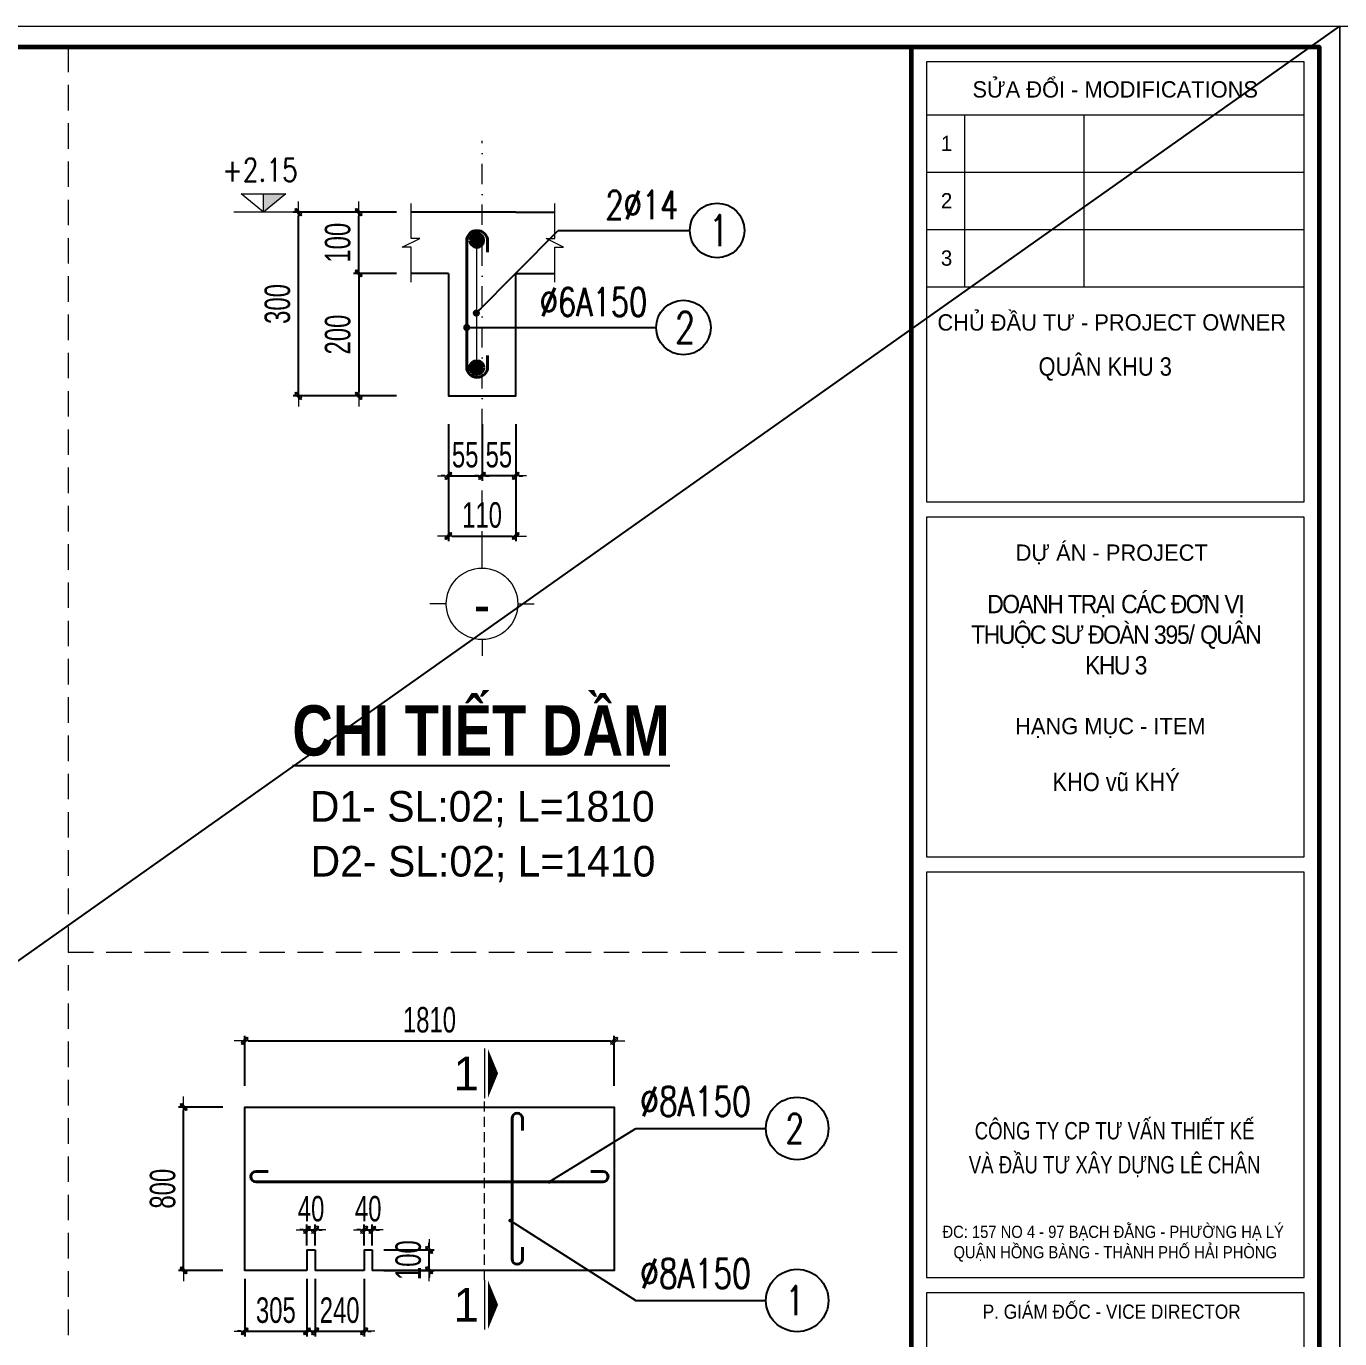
# Model space of a CAD drawing. Header units: millimetres. Extents: x -295047 to 304185, y -728047 to -308748.
# Drawn here: x 142350 to 148785, y -328104 to -321674 of the extents above; entities that cross this region are included whole.
import ezdxf
from ezdxf.enums import TextEntityAlignment as Align

# ---------------------------------------------------------------- set-up
doc = ezdxf.new("R2010")
doc.units = ezdxf.units.MM
doc.header["$MEASUREMENT"] = 0
doc.header["$PDMODE"] = 32
doc.linetypes.add('DASHDOT', pattern=[1, 0.5, -0.25, 0, -0.25])
doc.linetypes.add('HIDDEN', pattern=[0.375, 0.25, -0.125])
doc.layers.get('Defpoints').update_dxf_attribs({"color": 1})
for name, color, linetype, lineweight in [('08. Net Text', 3, 'Continuous', 13), ('Khungten_LCDI', 7, 'Continuous', 5), ('LC Dim', 8, 'Continuous', 18), ('LC ISO', 153, 'Continuous', 13), ('LC Khac', 4, 'Continuous', 9), ('LC MANH DUT', 35, 'HIDDEN', 5), ('LC Net dam2', 6, 'Continuous', 40), ('LC Net dam3', 1, 'Continuous', 60), ('LC Net manh', 219, 'Continuous', 5), ('LC Net thay', 7, 'Continuous', 25), ('LC Net truc', 79, 'DASHDOT', 13), ('LC Text1', 3, 'Continuous', 20), ('LC Text2', 7, 'Continuous', 25), ('MANH', 147, 'Continuous', 13)]:
    doc.layers.add(name, color=color, linetype=linetype, lineweight=lineweight)
doc.layers.add('KCS_Plotter', color=11, linetype='Continuous', plot=False)
doc.styles.add('HOATBIF', font='hoatbif.shx', dxfattribs={"width": 0.7})
doc.styles.add('Khungten', font='VHAVAN.TTF', dxfattribs={"width": 0.9, "height": 5000})
doc.styles.add('LC 1', font='VHAVANB.TTF')
doc.styles.add('LC 3', font='vnsimli.shx', dxfattribs={"width": 0.75})
doc.styles.add('LC3', font='VHARIALB.TTF', dxfattribs={"width": 0.8})
doc.styles.add('T1', font='Vnsimli.shx', dxfattribs={"width": 0.8})
doc.styles.add('Text Khung Ten', font='VHAVAN.TTF')
doc.styles.add('Title', font='VHBLACK.TTF', dxfattribs={"width": 0.8})
doc.dimstyles.new('1-100(1-50)', dxfattribs={"dimscale": 50, "dimtxt": 2.5, "dimasz": 0.35, "dimexe": 0.5, "dimexo": 0, "dimgap": 0.8, "dimtad": 1, "dimdec": 0, "dimzin": 0, "dimdsep": 46, "dimtxsty": 'HOATBIF', "dimblk1": 'DOT', "dimblk2": 'DOT', "dimsah": 1, "dimcen": -1, "dimdle": 1, "dimclrd": 256, "dimclre": 256, "dimclrt": 4, "dimadec": 3, "dimazin": 2, "dimtfac": 0.333333, "dimtdec": 0, "dimtix": 1, "dimtmove": 2, "dimatfit": 3, "dimldrblk": 'DOT', "dimfxl": 1, "dimtvp": 0.833333, "dimtolj": 1, "dimtzin": 0, "dimarcsym": 0})

# ---------------------------------------------------------------- blocks, each defined once
blk = doc.blocks.new('lcdi fix')
at = {"layer": 'Defpoints', "lineweight": 0}
blk.add_lwpolyline([(-1200, -14850), (-1200, 14850), (40800, 14850), (40800, -14850)], close=True, dxfattribs=at)
at = {"layer": 'Khungten_LCDI', "color": 5, "lineweight": 60}
blk.add_line((36600, 14650), (36600, -14650), dxfattribs=at)
at = {"layer": 'Khungten_LCDI', "color": 5, "lineweight": 25}
blk.add_line((40600, -14650), (40600, 14650), dxfattribs=at)
at = {"layer": 'Khungten_LCDI', "color": 9, "lineweight": 15}
for p, q in [((36750, 13981.3), (40450, 13981.3)), ((37122.7, 13981.3), (37122.7, 12296.8)), ((38292.8, 13981.3), (38292.8, 12296.8)), ((36750, 13419.8), (40450, 13419.8)), ((36750, 12858.3), (40450, 12858.3)), ((36750, 12296.8), (40450, 12296.8))]:
    blk.add_line(p, q, dxfattribs=at)
at = {"layer": 'Khungten_LCDI', "color": 5, "lineweight": 60}
blk.add_lwpolyline([(0, -14650), (0, 14650), (40600, 14650), (40600, -14650)], close=True, dxfattribs=at)
at = {"layer": 'Khungten_LCDI', "color": 9, "lineweight": 15}
for points in [[(36750, 10190.4), (40450, 10190.4), (40450, 14500), (36750, 14500)], [(36750, 6711.6), (40450, 6711.6), (40450, 10040.4), (36750, 10040.4)], [(36750, 2587.2), (40450, 2587.2), (40450, 6561.6), (36750, 6561.6)], [(36750, 446.3), (40450, 446.3), (40450, 2437.2), (36750, 2437.2)]]:
    blk.add_lwpolyline(points, close=True, dxfattribs=at)
at = {"color": 7, "style": 'Khungten'}
for s, p in [('söa ®æi - modifications', (38600, 14151.5)), ('chñ ®Çu t\xad - project owner', (38565.6, 11868.2)), ('dù ¸n - project', (38565.6, 9611.8)), ('h¹ng môc - item', (38552.5, 7911.9))]:
    blk.add_text(s, height=160, dxfattribs=at).set_placement(p, align=Align.CENTER)
at = {"color": 7}
for s, height, style, width, p in [('c«ng ty cp t\xad vÊn thiÕt kÕ', 170, 'Title', 0.8, (38594.2, 3941.9)), ('vµ ®Çu t\xad x©y dùng lª ch©n', 170, 'Title', 0.8, (38594.2, 3608.6)), ('P. gi¸m ®èc - VICE director', 140, 'Khungten', 0.9, (38565.6, 2183.9))]:
    blk.add_text(s, height=height, dxfattribs=dict(at, style=style, width=width)).set_placement(p, align=Align.CENTER)
at = {"color": 4, "attachment_point": 5, "style": 'Khungten'}
for s, insert, char_height, width in [('{\\f.VnArialH|b0|i0|c0|p34;\\W0.85;qu©n khu 3}', (38502, 11491), 180, 3815.43), ('\\pi2.84217E-014,l180.00006,t540.00019;{\\f.VnArialH|b0|i0|c0|p34;\\T0.9;doanh tr¹i c¸c ®¬n vÞ thuéc s\xad ®oµn 395/ qu©n khu 3}', (38513.5, 8887), 180.0001, 3461.976), ('{\\f.VnArialH|b0|i0|c0|p34;\\W0.85;KHO v\\fArial|b0|i0|c0|p34;ũ\\f.VnArialH|b0|i0|c0|p34; KHÝ}', (38609, 7443.8), 180, 3815.43)]:
    blk.add_mtext(s, dxfattribs=dict(at, insert=insert, char_height=char_height, width=width))
at = {"color": 7, "insert": (38600, 3096.5), "char_height": 120, "attachment_point": 2, "style": 'Khungten'}
blk.add_mtext_dynamic_manual_height_columns('®c: 157 no 4 - 97 b¹ch ®»ng - ph\xadêng h¹ lý   quËn hång bµng - thµnh phè h¶i phßng ', width=3421.652, gutter_width=25, heights=[0], dxfattribs=at)
at = {"color": 7, "style": 'Khungten', "width": 0.8}
for tag, p in [('REVISION', (39498.8, -10746.3)), ('NGAYHT', (39546.1, -11609.4))]:
    blk.add_attdef(tag, text='', height=200, dxfattribs=at).set_placement(p, align=Align.CENTER)
at = {"layer": '08. Net Text', "color": 7, "style": 'Text Khung Ten'}
blk.add_text('1', height=150, dxfattribs=at).set_placement((36891.7, 13626.8))
at = {"layer": '08. Net Text', "color": 7, "ltscale": 2, "style": 'Text Khung Ten'}
for s, p in [('2', (36891.7, 13065.3)), ('3', (36891.7, 12503.8))]:
    blk.add_text(s, height=150, dxfattribs=at).set_placement(p)
at = {"layer": 'LC Text1', "style": 'Title', "width": 1.485915}
for tag, p, p2 in [('TENBANVE1', (36912.7, -8885.8), (40339.1, -8885.8)), ('TENBANVE2', (36912.7, -9562.5), (40339.1, -9562.5))]:
    blk.add_attdef(tag, text='', height=250, dxfattribs=at).set_placement(p, p2, align=Align.FIT)
at = {"layer": 'LC Text1', "style": 'Title', "width": 0.7}
blk.add_attdef('SOBANVE', text='', height=250, dxfattribs=at).set_placement((39562, -13896.2), align=Align.CENTER)
blk = doc.blocks.new('theptron1')
at = {"layer": 'LC Net dam3'}
for p, q in [((-0.5, 0), (0.5, 0)), ((-0.35, 0.35), (0.35, -0.35)), ((0.35, 0.35), (-0.35, -0.35)), ((0, 0.5), (0, -0.5))]:
    blk.add_line(p, q, dxfattribs=at)
blk.add_circle((0, 0), 0.5, dxfattribs=at)
blk = doc.blocks.new('DOT')
at = {"layer": 'LC Dim'}
blk.add_line((-3, 0), (3, 0), dxfattribs=at)
at = {"layer": 'LC Dim', "color": 4}
blk.add_line((-1, -1), (1, 1), dxfattribs=at)
blk.add_lwpolyline([(0.5, 1), (-1, -0.5), (-0.5, -1), (1, 0.5)], close=True, dxfattribs=at)
blk = doc.blocks.new('*D1116')
at = {"layer": 'Defpoints', "color": 0, "ltscale": 2, "transparency": 16777216}
for p in [(144417.9, -323622.5), (144582.9, -323622.5), (144582.9, -323876)]:
    blk.add_point(p, dxfattribs=at)
at = {"layer": 'LC Dim', "lineweight": -2, "ltscale": 2, "transparency": 16777216}
for p, q in [((144417.9, -323622.5), (144417.9, -323901)), ((144582.9, -323622.5), (144582.9, -323901)), ((144400.4, -323876), (144382.9, -323876)), ((144417.9, -323876), (144582.9, -323876)), ((144600.4, -323876), (144617.9, -323876))]:
    blk.add_line(p, q, dxfattribs=at)
at = {"layer": 'LC Dim', "lineweight": -2, "ltscale": 2, "transparency": 16777216, "xscale": 17.5, "yscale": 17.5, "zscale": 17.5}
blk.add_blockref('DOT', (144417.9, -323876), dxfattribs=at)
at = {"layer": 'LC Dim', "lineweight": -2, "ltscale": 2, "transparency": 16777216, "xscale": 17.5, "yscale": 17.5, "zscale": 17.5, "rotation": 180}
blk.add_blockref('DOT', (144582.9, -323876), dxfattribs=at)
at = {"layer": 'LC Dim', "color": 4, "ltscale": 2, "transparency": 16777216, "insert": (144500.4, -323773.5), "char_height": 125, "attachment_point": 5, "style": 'HOATBIF'}
blk.add_mtext('\\A1;55', dxfattribs=at)
blk = doc.blocks.new('_Dot')
at = {"color": 0, "linetype": 'ByBlock', "lineweight": -2}
blk.add_line((-0.5, 0), (-1, 0), dxfattribs=at)
at = {"color": 0, "linetype": 'ByBlock', "const_width": 0.5}
blk.add_lwpolyline([(-0.25, 0, 1), (0.25, 0, 1)], format="xyb", close=True, dxfattribs=at)
blk = doc.blocks.new('*D1117')
at = {"layer": 'Defpoints', "color": 0, "ltscale": 2, "transparency": 16777216}
for p in [(144417.9, -323622.5), (144747.9, -323622.5), (144747.9, -324171.3)]:
    blk.add_point(p, dxfattribs=at)
at = {"layer": 'LC Dim', "lineweight": -2, "ltscale": 2, "transparency": 16777216}
for p, q in [((144417.9, -323622.5), (144417.9, -324196.3)), ((144747.9, -323622.5), (144747.9, -324196.3)), ((144435.4, -324171.3), (144730.4, -324171.3))]:
    blk.add_line(p, q, dxfattribs=at)
at = {"layer": 'LC Dim', "lineweight": -2, "ltscale": 2, "transparency": 16777216, "xscale": 17.5, "yscale": 17.5, "zscale": 17.5, "rotation": 180}
blk.add_blockref('DOT', (144417.9, -324171.3), dxfattribs=at)
at = {"layer": 'LC Dim', "lineweight": -2, "ltscale": 2, "transparency": 16777216, "xscale": 17.5, "yscale": 17.5, "zscale": 17.5}
blk.add_blockref('DOT', (144747.9, -324171.3), dxfattribs=at)
at = {"layer": 'LC Dim', "color": 4, "ltscale": 2, "transparency": 16777216, "insert": (144582.9, -324068.8), "char_height": 125, "attachment_point": 5, "style": 'HOATBIF'}
blk.add_mtext('\\A1;110', dxfattribs=at)
blk = doc.blocks.new('*D1118')
at = {"layer": 'Defpoints', "color": 0, "ltscale": 2, "transparency": 16777216}
for p in [(143978.5, -322584.1), (144164.4, -322584.1), (144164.4, -322884.1)]:
    blk.add_point(p, dxfattribs=at)
at = {"layer": 'LC Dim', "lineweight": -2, "ltscale": 2, "transparency": 16777216}
for p, q in [((144164.4, -322584.1), (143953.5, -322584.1)), ((143978.5, -322866.6), (143978.5, -322601.6)), ((144164.4, -322884.1), (143953.5, -322884.1))]:
    blk.add_line(p, q, dxfattribs=at)
at = {"layer": 'LC Dim', "lineweight": -2, "ltscale": 2, "transparency": 16777216, "xscale": 17.5, "yscale": 17.5, "zscale": 17.5}
for p, rotation in [((143978.5, -322584.1), 90), ((143978.5, -322884.1), 270)]:
    blk.add_blockref('DOT', p, dxfattribs=dict(at, rotation=rotation))
at = {"layer": 'LC Dim', "color": 4, "ltscale": 2, "transparency": 16777216, "insert": (143876, -322734.1), "char_height": 125, "attachment_point": 5, "rotation": 90, "style": 'HOATBIF'}
blk.add_mtext('\\A1;100', dxfattribs=at)
blk = doc.blocks.new('*D1119')
at = {"layer": 'Defpoints', "color": 0, "ltscale": 2, "transparency": 16777216}
for p in [(143683.2, -322584.1), (144164.4, -322584.1), (144164.4, -323484.1)]:
    blk.add_point(p, dxfattribs=at)
at = {"layer": 'LC Dim', "lineweight": -2, "ltscale": 2, "transparency": 16777216}
for p, q in [((144164.4, -322584.1), (143658.2, -322584.1)), ((143683.2, -323466.6), (143683.2, -322601.6)), ((144164.4, -323484.1), (143658.2, -323484.1))]:
    blk.add_line(p, q, dxfattribs=at)
at = {"layer": 'LC Dim', "lineweight": -2, "ltscale": 2, "transparency": 16777216, "xscale": 17.5, "yscale": 17.5, "zscale": 17.5}
for p, rotation in [((143683.2, -322584.1), 90), ((143683.2, -323484.1), 270)]:
    blk.add_blockref('DOT', p, dxfattribs=dict(at, rotation=rotation))
at = {"layer": 'LC Dim', "color": 4, "ltscale": 2, "transparency": 16777216, "insert": (143580.7, -323034.1), "char_height": 125, "attachment_point": 5, "rotation": 90, "style": 'HOATBIF'}
blk.add_mtext('\\A1;300', dxfattribs=at)
blk = doc.blocks.new('TIEUDE1')
at = {"layer": 'LC Text2', "color": 7, "style": 'LC 1'}
blk.add_attdef('TIªU§Ò', text='', height=5, dxfattribs=at).set_placement((0, 0), align=Align.BOTTOM_CENTER)
blk.add_attdef('TL', text='', height=3, dxfattribs=at).set_placement((0, -2), align=Align.TOP_CENTER)
blk = doc.blocks.new('*D1120')
at = {"layer": 'Defpoints', "color": 0, "ltscale": 2, "transparency": 16777216}
for p in [(144164.4, -322884.1), (143978.5, -323484.1), (144135.1, -323484.1)]:
    blk.add_point(p, dxfattribs=at)
at = {"layer": 'LC Dim', "lineweight": -2, "ltscale": 2, "transparency": 16777216}
for p, q in [((144164.4, -322884.1), (143953.5, -322884.1)), ((143978.5, -322901.6), (143978.5, -323466.6)), ((144135.1, -323484.1), (143953.5, -323484.1))]:
    blk.add_line(p, q, dxfattribs=at)
at = {"layer": 'LC Dim', "lineweight": -2, "ltscale": 2, "transparency": 16777216, "xscale": 17.5, "yscale": 17.5, "zscale": 17.5}
for p, rotation in [((143978.5, -322884.1), 90), ((143978.5, -323484.1), 270)]:
    blk.add_blockref('DOT', p, dxfattribs=dict(at, rotation=rotation))
at = {"layer": 'LC Dim', "color": 4, "ltscale": 2, "transparency": 16777216, "insert": (143876, -323184.1), "char_height": 125, "attachment_point": 5, "rotation": 90, "style": 'HOATBIF'}
blk.add_mtext('\\A1;200', dxfattribs=at)
blk = doc.blocks.new('TTRUC')
at = {"layer": 'LC ISO'}
for p, q in [((0, 6.95), (0, 10.13)), ((-6.95, 0), (-10.13, 0)), ((6.95, 0), (10.13, 0)), ((0, -6.95), (0, -10.13))]:
    blk.add_line(p, q, dxfattribs=at)
at = {"layer": 'LC Net manh'}
blk.add_circle((0, 0), 6.95, dxfattribs=at)
blk = doc.blocks.new('*D1058')
at = {"layer": 'Defpoints', "color": 0, "ltscale": 2, "transparency": 16777216}
for p in [(144582.9, -323622.5), (144747.9, -323622.5), (144582.9, -323876)]:
    blk.add_point(p, dxfattribs=at)
at = {"layer": 'LC Dim', "lineweight": -2, "ltscale": 2, "transparency": 16777216}
for p, q in [((144582.9, -323622.5), (144582.9, -323901)), ((144747.9, -323622.5), (144747.9, -323901)), ((144565.4, -323876), (144547.9, -323876)), ((144747.9, -323876), (144582.9, -323876)), ((144765.4, -323876), (144782.9, -323876))]:
    blk.add_line(p, q, dxfattribs=at)
at = {"layer": 'LC Dim', "lineweight": -2, "ltscale": 2, "transparency": 16777216, "xscale": 17.5, "yscale": 17.5, "zscale": 17.5}
blk.add_blockref('DOT', (144582.9, -323876), dxfattribs=at)
at = {"layer": 'LC Dim', "lineweight": -2, "ltscale": 2, "transparency": 16777216, "xscale": 17.5, "yscale": 17.5, "zscale": 17.5, "rotation": 180}
blk.add_blockref('DOT', (144747.9, -323876), dxfattribs=at)
at = {"layer": 'LC Dim', "color": 4, "ltscale": 2, "transparency": 16777216, "insert": (144665.4, -323773.5), "char_height": 125, "attachment_point": 5, "style": 'HOATBIF'}
blk.add_mtext('\\A1;55', dxfattribs=at)
blk = doc.blocks.new('Caodo1')
at = {"layer": 'LC Text1'}
blk.add_hatch(color=256, dxfattribs=at).paths.add_polyline_path([(0, 200), (0, 0), (243, 200)])
for p, q in [((0, 0), (0, 200)), ((324, 0), (-324, 0))]:
    blk.add_line(p, q, dxfattribs=at)
blk.add_lwpolyline([(-243, 200), (243, 200), (0, 0), (0, 0)], close=True, dxfattribs=at)
at = {"layer": 'LC Text1', "style": 'T1', "width": 0.8}
blk.add_attdef('%%P0,00', text='', height=250, dxfattribs=at).set_placement((-39, 460), align=Align.MIDDLE_CENTER)
blk = doc.blocks.new('*D1059')
at = {"layer": 'Defpoints', "color": 0, "ltscale": 2, "transparency": 16777216}
for p in [(143120.8, -326969.2), (143313.7, -326969.2), (143313.7, -327769.2)]:
    blk.add_point(p, dxfattribs=at)
at = {"layer": 'LC Dim', "lineweight": -2, "ltscale": 2, "transparency": 16777216}
for p, q in [((143313.7, -326969.2), (143095.8, -326969.2)), ((143120.8, -327751.7), (143120.8, -326986.7)), ((143313.7, -327769.2), (143095.8, -327769.2))]:
    blk.add_line(p, q, dxfattribs=at)
at = {"layer": 'LC Dim', "lineweight": -2, "ltscale": 2, "transparency": 16777216, "xscale": 17.5, "yscale": 17.5, "zscale": 17.5}
for p, rotation in [((143120.8, -326969.2), 90), ((143120.8, -327769.2), 270)]:
    blk.add_blockref('DOT', p, dxfattribs=dict(at, rotation=rotation))
at = {"layer": 'LC Dim', "color": 4, "ltscale": 2, "transparency": 16777216, "insert": (143018.3, -327369.2), "char_height": 125, "attachment_point": 5, "rotation": 90, "style": 'HOATBIF'}
blk.add_mtext('\\A1;800', dxfattribs=at)
blk = doc.blocks.new('*D1060')
at = {"layer": 'Defpoints', "color": 0, "ltscale": 2, "transparency": 16777216}
for p in [(145230.2, -326644.6), (143420.2, -326864.9), (145230.2, -326864.9)]:
    blk.add_point(p, dxfattribs=at)
at = {"layer": 'LC Dim', "lineweight": -2, "ltscale": 2, "transparency": 16777216}
for p, q in [((143420.2, -326864.9), (143420.2, -326619.6)), ((143437.7, -326644.6), (145212.7, -326644.6)), ((145230.2, -326864.9), (145230.2, -326619.6))]:
    blk.add_line(p, q, dxfattribs=at)
at = {"layer": 'LC Dim', "lineweight": -2, "ltscale": 2, "transparency": 16777216, "xscale": 17.5, "yscale": 17.5, "zscale": 17.5, "rotation": 180}
blk.add_blockref('DOT', (143420.2, -326644.6), dxfattribs=at)
at = {"layer": 'LC Dim', "lineweight": -2, "ltscale": 2, "transparency": 16777216, "xscale": 17.5, "yscale": 17.5, "zscale": 17.5}
blk.add_blockref('DOT', (145230.2, -326644.6), dxfattribs=at)
at = {"layer": 'LC Dim', "color": 4, "ltscale": 2, "transparency": 16777216, "insert": (144325.2, -326542.1), "char_height": 125, "attachment_point": 5, "style": 'HOATBIF'}
blk.add_mtext('\\A1;1810', dxfattribs=at)
blk = doc.blocks.new('*D1061')
at = {"layer": 'Defpoints', "color": 0, "ltscale": 2, "transparency": 16777216}
for p in [(143420.2, -327810.1), (143725.2, -327810.1), (143725.2, -328067.5)]:
    blk.add_point(p, dxfattribs=at)
at = {"layer": 'LC Dim', "lineweight": -2, "ltscale": 2, "transparency": 16777216}
for p, q in [((143420.2, -327810.1), (143420.2, -328092.5)), ((143725.2, -327810.1), (143725.2, -328092.5)), ((143402.7, -328067.5), (143385.2, -328067.5)), ((143420.2, -328067.5), (143725.2, -328067.5)), ((143742.7, -328067.5), (143760.2, -328067.5))]:
    blk.add_line(p, q, dxfattribs=at)
at = {"layer": 'LC Dim', "lineweight": -2, "ltscale": 2, "transparency": 16777216, "xscale": 17.5, "yscale": 17.5, "zscale": 17.5}
blk.add_blockref('DOT', (143420.2, -328067.5), dxfattribs=at)
at = {"layer": 'LC Dim', "lineweight": -2, "ltscale": 2, "transparency": 16777216, "xscale": 17.5, "yscale": 17.5, "zscale": 17.5, "rotation": 180}
blk.add_blockref('DOT', (143725.2, -328067.5), dxfattribs=at)
at = {"layer": 'LC Dim', "color": 4, "ltscale": 2, "transparency": 16777216, "insert": (143572.7, -327965), "char_height": 125, "attachment_point": 5, "style": 'HOATBIF'}
blk.add_mtext('\\A1;305', dxfattribs=at)
blk = doc.blocks.new('*D1062')
at = {"layer": 'Defpoints', "color": 0, "ltscale": 2, "transparency": 16777216}
for p in [(143765.2, -327570.3), (143725.2, -327647.5), (143765.2, -327647.5)]:
    blk.add_point(p, dxfattribs=at)
at = {"layer": 'LC Dim', "lineweight": -2, "ltscale": 2, "transparency": 16777216}
for p, q in [((143725.2, -327647.5), (143725.2, -327545.3)), ((143765.2, -327647.5), (143765.2, -327545.3)), ((143707.7, -327570.3), (143690.2, -327570.3)), ((143725.2, -327570.3), (143765.2, -327570.3)), ((143782.7, -327570.3), (143800.2, -327570.3))]:
    blk.add_line(p, q, dxfattribs=at)
at = {"layer": 'LC Dim', "lineweight": -2, "ltscale": 2, "transparency": 16777216, "xscale": 17.5, "yscale": 17.5, "zscale": 17.5}
blk.add_blockref('DOT', (143725.2, -327570.3), dxfattribs=at)
at = {"layer": 'LC Dim', "lineweight": -2, "ltscale": 2, "transparency": 16777216, "xscale": 17.5, "yscale": 17.5, "zscale": 17.5, "rotation": 180}
blk.add_blockref('DOT', (143765.2, -327570.3), dxfattribs=at)
at = {"layer": 'LC Dim', "color": 4, "ltscale": 2, "transparency": 16777216, "insert": (143745.2, -327467.8), "char_height": 125, "attachment_point": 5, "style": 'HOATBIF'}
blk.add_mtext('\\A1;40', dxfattribs=at)
blk = doc.blocks.new('*D1063')
at = {"layer": 'Defpoints', "color": 0, "ltscale": 2, "transparency": 16777216}
for p in [(144045.2, -327570.3), (144005.2, -327647.5), (144045.2, -327647.5)]:
    blk.add_point(p, dxfattribs=at)
at = {"layer": 'LC Dim', "lineweight": -2, "ltscale": 2, "transparency": 16777216}
for p, q in [((144005.2, -327647.5), (144005.2, -327545.3)), ((144045.2, -327647.5), (144045.2, -327545.3)), ((143987.7, -327570.3), (143970.2, -327570.3)), ((144005.2, -327570.3), (144045.2, -327570.3)), ((144062.7, -327570.3), (144080.2, -327570.3))]:
    blk.add_line(p, q, dxfattribs=at)
at = {"layer": 'LC Dim', "lineweight": -2, "ltscale": 2, "transparency": 16777216, "xscale": 17.5, "yscale": 17.5, "zscale": 17.5}
blk.add_blockref('DOT', (144005.2, -327570.3), dxfattribs=at)
at = {"layer": 'LC Dim', "lineweight": -2, "ltscale": 2, "transparency": 16777216, "xscale": 17.5, "yscale": 17.5, "zscale": 17.5, "rotation": 180}
blk.add_blockref('DOT', (144045.2, -327570.3), dxfattribs=at)
at = {"layer": 'LC Dim', "color": 4, "ltscale": 2, "transparency": 16777216, "insert": (144025.2, -327467.8), "char_height": 125, "attachment_point": 5, "style": 'HOATBIF'}
blk.add_mtext('\\A1;40', dxfattribs=at)
blk = doc.blocks.new('*D1064')
at = {"layer": 'Defpoints', "color": 0, "ltscale": 2, "transparency": 16777216}
for p in [(143765.2, -327810.1), (144005.2, -327810.1), (144005.2, -328067.5)]:
    blk.add_point(p, dxfattribs=at)
at = {"layer": 'LC Dim', "lineweight": -2, "ltscale": 2, "transparency": 16777216}
for p, q in [((143765.2, -327810.1), (143765.2, -328092.5)), ((144005.2, -327810.1), (144005.2, -328092.5)), ((143747.7, -328067.5), (143730.2, -328067.5)), ((143765.2, -328067.5), (144005.2, -328067.5)), ((144022.7, -328067.5), (144040.2, -328067.5))]:
    blk.add_line(p, q, dxfattribs=at)
at = {"layer": 'LC Dim', "lineweight": -2, "ltscale": 2, "transparency": 16777216, "xscale": 17.5, "yscale": 17.5, "zscale": 17.5}
blk.add_blockref('DOT', (143765.2, -328067.5), dxfattribs=at)
at = {"layer": 'LC Dim', "lineweight": -2, "ltscale": 2, "transparency": 16777216, "xscale": 17.5, "yscale": 17.5, "zscale": 17.5, "rotation": 180}
blk.add_blockref('DOT', (144005.2, -328067.5), dxfattribs=at)
at = {"layer": 'LC Dim', "color": 4, "ltscale": 2, "transparency": 16777216, "insert": (143885.2, -327965), "char_height": 125, "attachment_point": 5, "style": 'HOATBIF'}
blk.add_mtext('\\A1;240', dxfattribs=at)
blk = doc.blocks.new('*D1065')
at = {"layer": 'Defpoints', "color": 0, "ltscale": 2, "transparency": 16777216}
for p in [(144101.9, -327669.2), (144324.1, -327669.2), (144101.9, -327769.2)]:
    blk.add_point(p, dxfattribs=at)
at = {"layer": 'LC Dim', "lineweight": -2, "ltscale": 2, "transparency": 16777216}
for p, q in [((144101.9, -327669.2), (144349.1, -327669.2)), ((144324.1, -327651.7), (144324.1, -327634.2)), ((144324.1, -327769.2), (144324.1, -327669.2)), ((144101.9, -327769.2), (144349.1, -327769.2)), ((144324.1, -327786.7), (144324.1, -327804.2))]:
    blk.add_line(p, q, dxfattribs=at)
at = {"layer": 'LC Dim', "lineweight": -2, "ltscale": 2, "transparency": 16777216, "xscale": 17.5, "yscale": 17.5, "zscale": 17.5}
for p, rotation in [((144324.1, -327669.2), 270), ((144324.1, -327769.2), 90)]:
    blk.add_blockref('DOT', p, dxfattribs=dict(at, rotation=rotation))
at = {"layer": 'LC Dim', "color": 4, "ltscale": 2, "transparency": 16777216, "insert": (144221.6, -327719.2), "char_height": 125, "attachment_point": 5, "rotation": 90, "style": 'HOATBIF'}
blk.add_mtext('\\A1;100', dxfattribs=at)

msp = doc.modelspace()

# ---------------------------------------------------------------- linework, layer by layer
at = {"layer": 'KCS_Plotter', "ltscale": 250}
msp.add_line((127785, -336523.5, 17.7), (148785, -321673.5, 17.7), dxfattribs=at)
at = {"layer": 'LC Dim', "ltscale": 2}
msp.add_line((144556.8, -323316, 17.7), (144556.8, -322752.2, 17.7), dxfattribs=at)
at = {"layer": 'LC Khac', "color": 1, "ltscale": 2}
for p, q in [((144594.5, -326682.7, 17.7), (144594.5, -326925.4, 17.7)), ((144594.5, -327816.5, 17.7), (144594.5, -328059.2, 17.7))]:
    msp.add_line(p, q, dxfattribs=at)
at = {"layer": 'LC Khac', "color": 1, "ltscale": 2, "elevation": 17.7}
for points in [[(144661.5, -326804.1, 0, 235.7, 0), (144612.7, -326804.1, 137.5, 137.5, 0)], [(144661.5, -327937.9, 0, 235.7, 0), (144612.7, -327937.9, 137.5, 137.5, 0)]]:
    msp.add_lwpolyline(points, format="xyseb", dxfattribs=at)
at = {"layer": 'LC MANH DUT', "ltscale": 500}
for p, q in [((142554.4, -321773.5, 17.7), (142554.4, -331196.6, 17.7)), ((142554.4, -326209.4, 17.7), (146685, -326209.4, 17.7))]:
    msp.add_line(p, q, dxfattribs=at)
at = {"layer": 'LC MANH DUT', "ltscale": 200}
msp.add_line((144594.5, -327816.5, 17.7), (144594.5, -326925.4, 17.7), dxfattribs=at)
at = {"layer": 'LC Net dam2'}
for p, q in [((144507.9, -322725.1, 17.7), (144507.9, -323343, 17.7)), ((144610, -322781.1, 17.7), (144610, -322725.1, 17.7)), ((144610, -323287.1, 17.7), (144610, -323343, 17.7))]:
    msp.add_line(p, q, dxfattribs=at)
at = {"layer": 'LC Net dam2', "ltscale": 2, "elevation": 17.7}
for points in [[(144781.2, -327083.7), (144781.2, -327024.9, 1), (144729.8, -327024.9), (144729.8, -327713.5, 1), (144781.2, -327713.5), (144781.2, -327654.8)], [(143534.6, -327284.4), (143475.9, -327284.4, 1), (143475.9, -327335.8), (145174.5, -327335.8, 1), (145174.5, -327284.4), (145115.8, -327284.4)]]:
    msp.add_lwpolyline(points, format="xyb", dxfattribs=at)
at = {"layer": 'LC Net dam2'}
for centre, start, end in [((144558.9, -322725.1, 17.7), 90, 180), ((144558.9, -322725.1, 17.7), 0, 90), ((144558.9, -323343, 17.7), 180, 270), ((144558.9, -323343, 17.7), 270, 0)]:
    msp.add_arc(centre, 51, start, end, dxfattribs=at)
at = {"layer": 'LC Net thay', "linetype": 'Continuous', "ltscale": 1000}
for p, q in [((144417.9, -322584.1, 17.7), (144235.2, -322584.1, 17.7)), ((144747.9, -322584.1, 17.7), (144939.7, -322584.1, 17.7)), ((144417.9, -322884.1, 17.7), (144235.2, -322884.1, 17.7)), ((144747.9, -322884.1, 17.7), (144939.7, -322884.1, 17.7))]:
    msp.add_line(p, q, dxfattribs=at)
at = {"layer": 'LC Net thay', "ltscale": 200}
for p, q in [((143725.2, -327669.2, 17.7), (143725.2, -327769.2, 17.7)), ((143725.2, -327669.2, 17.7), (143765.2, -327669.2, 17.7)), ((143765.2, -327669.2, 17.7), (143765.2, -327769.2, 17.7)), ((144005.2, -327669.2, 17.7), (144005.2, -327769.2, 17.7)), ((144005.2, -327669.2, 17.7), (144045.2, -327669.2, 17.7)), ((144045.2, -327669.2, 17.7), (144045.2, -327769.2, 17.7))]:
    msp.add_line(p, q, dxfattribs=at)
at = {"layer": 'LC Net thay', "linetype": 'Continuous', "ltscale": 1000, "elevation": 17.7}
for points in [[(144747.9, -322584.1), (144417.9, -322584.1)], [(144417.9, -322884.1), (144417.9, -323484.1), (144747.9, -323484.1), (144747.9, -322884.1)]]:
    msp.add_lwpolyline(points, dxfattribs=at)
at = {"layer": 'LC Net thay', "ltscale": 200, "elevation": 17.7}
for points in [[(143725.2, -327769.2), (143420.2, -327769.2), (143420.2, -326969.2), (145230.2, -326969.2), (145230.2, -327769.2), (144045.2, -327769.2)], [(144005.2, -327769.2), (143765.2, -327769.2)]]:
    msp.add_lwpolyline(points, dxfattribs=at)
at = {"layer": 'LC Net truc', "ltscale": 200}
msp.add_line((144582.9, -324248, 17.7), (144582.9, -322234.8, 17.7), dxfattribs=at)
at = {"layer": 'LC Text2', "ltscale": 100}
for centre in [(145734.7, -322674.1, 17.7), (145569.7, -323149.7, 17.7)]:
    msp.add_circle(centre, 133.8, dxfattribs=at)
at = {"layer": 'LC Text2', "linetype": 'ByBlock'}
for centre in [(146126.9, -327073.9, 17.7), (146126.9, -327916.9, 17.7)]:
    msp.add_circle(centre, 153, dxfattribs=at)
at = {"layer": 'MANH', "ltscale": 2, "elevation": 17.7}
for points in [[(144235.2, -322926.9), (144235.2, -322755.5), (144192.3, -322755.5), (144278, -322712.6), (144235.2, -322712.6), (144235.2, -322541.2)], [(144939.7, -322926.9), (144939.7, -322755.5), (144982.6, -322755.5), (144896.9, -322712.6), (144939.7, -322712.6), (144939.7, -322541.2)]]:
    msp.add_lwpolyline(points, dxfattribs=at)

# ---------------------------------------------------------------- block references
at = {"layer": 'LC Dim', "xscale": -60.00000000069849, "yscale": 60.00000000069849, "zscale": 60.00000000064909}
msp.add_blockref('theptron1', (144556.8, -322722.2, 17.7), dxfattribs=at)
at = {"layer": 'LC Dim', "xscale": 60.00000000069849, "yscale": 60.00000000069849, "zscale": 60.00000000069849, "rotation": 180.0000000004822}
msp.add_blockref('theptron1', (144556.8, -323346, 17.7), dxfattribs=at)
at = {"layer": 'LC ISO', "xscale": 25.19610424696835, "yscale": 25.19610424696835, "zscale": 25.19610424696835}
msp.add_blockref('TTRUC', (144582.9, -324503.3, 17.7), dxfattribs=at)
at = {"layer": 'LC Net thay', "xscale": 0.5000000000000013, "yscale": 0.5000000000000013, "zscale": 0.5000000000000013}
msp.add_blockref('lcdi fix', (128385, -329098.5, 17.7), dxfattribs=at)
at = {"layer": 'LC Net thay', "extrusion": (0.000528397, 4.04352e-06, 1), "xscale": 0.7998127431915381, "yscale": 0.7998127431915381, "zscale": 0.7998127431915381, "rotation": 359.9999999999995}
msp.add_blockref('lcdi fix', (149744.7, -333550.7, 95.1), dxfattribs=at)
at = {"layer": 'LC Text1'}
ref = msp.add_blockref('Caodo1', (143512.6, -322584.1, 17.7), dxfattribs=dict(at, xscale=0.45, yscale=0.45, zscale=0.45))
ref.add_attrib('%%P0,00', '+2.15', dxfattribs={"layer": 'LC Text2', "height": 112.5, "style": 'T1', "width": 0.8}).set_placement((143495, -322377.3, 17.7), align=Align.MIDDLE_CENTER)
at = {"layer": 'LC Text2'}
ref = msp.add_blockref('TIEUDE1', (144584.1, -325320.6, 17.7), dxfattribs=dict(at, xscale=-50.00000000009664, yscale=50.00000000009664, zscale=50.00000000009664))
ref.add_attrib('TIªU§Ò', '%%Uchi tiÕt dÇm', dxfattribs={"color": 7, "height": 246.221, "style": 'LC3', "width": 0.8}).set_placement((144578.2, -325320.6, 17.7), align=Align.BOTTOM_CENTER)
ref.add_attrib('TL', 'd1- sl:02; l=1810', dxfattribs={"color": 7, "height": 150, "style": 'LC 1'}).set_placement((144584.1, -325420.6, 17.7), align=Align.TOP_CENTER)
ref = msp.add_blockref('TIEUDE1', (144587.7, -325589.6, 17.7), dxfattribs=dict(at, xscale=-50.00000000009664, yscale=50.00000000009664, zscale=50.00000000009664))
ref.add_attrib('TL', 'd2- sl:02; l=1410', dxfattribs={"color": 7, "height": 150, "style": 'LC 1'}).set_placement((144587.7, -325689.6, 17.7), align=Align.TOP_CENTER)

# ---------------------------------------------------------------- texts
at = {"ltscale": 2, "style": 'LC 1'}
for p in [(144505.2, -326804.1, 17.7), (144505.2, -327937.9, 17.7)]:
    msp.add_attdef('1', text='A', height=165, dxfattribs=at).set_placement(p, align=Align.MIDDLE_CENTER)
at = {"layer": 'LC Text1', "ltscale": 0.2, "style": 'LC 1', "width": 0.9}
msp.add_text('-', height=197.3, dxfattribs=at).set_placement((144582.9, -324663.8, 17.7), align=Align.BOTTOM_CENTER)
at = {"layer": 'LC Text2', "linetype": 'ByBlock', "style": 'LC 3', "width": 0.75}
for s, height, p in [('2%%C14', 138.89, (145187.4, -322618.7, 17.7)), ('%%C6A150', 138.89, (144865.6, -323094.2, 17.7)), ('%%C8A150', 143, (145357.6, -327012.9, 17.7)), ('%%C8A150', 143, (145357.6, -327855.9, 17.7))]:
    msp.add_text(s, height=height, dxfattribs=at).set_placement(p)
at = {"layer": 'LC Text2', "ltscale": 100, "style": 'LC 3', "width": 0.75}
for s, p in [('1', (145742.3, -322674.1, 17.7)), ('2', (145577.3, -323149.7, 17.7))]:
    msp.add_text(s, height=152.8, dxfattribs=at).set_placement(p, align=Align.MIDDLE_CENTER)
at = {"layer": 'LC Text2', "linetype": 'ByBlock', "style": 'LC 3', "width": 0.75}
for s, p in [('2', (146115, -327073.9, 17.7)), ('1', (146115, -327916.9, 17.7))]:
    msp.add_text(s, height=143, dxfattribs=at).set_placement(p, align=Align.MIDDLE_CENTER)

# ---------------------------------------------------------------- dimensions: what is measured, and where the dimension line sits
at = {"layer": 'LC Dim', "ltscale": 2}
for base, p1, p2, angle, picture, middle in [((143683.2, -322584.1, 17.7), (144164.4, -323484.1, 17.7), (144164.4, -322584.1, 17.7), 90, '*D1119', (143580.7, -323034.1, 17.7)), ((143978.5, -322584.1, 17.7), (144164.4, -322884.1, 17.7), (144164.4, -322584.1, 17.7), 90, '*D1118', (143876, -322734.1, 17.7)), ((143978.5, -323484.1, 17.7), (144164.4, -322884.1, 17.7), (144135.1, -323484.1, 17.7), 270, '*D1120', (143876, -323184.1, 17.7)), ((144582.9, -323876, 17.7), (144747.9, -323622.5, 17.7), (144582.9, -323622.5, 17.7), 180, '*D1058', (144665.4, -323773.5, 17.7))]:
    dim = msp.add_linear_dim(base=base, p1=p1, p2=p2, angle=angle, dimstyle='1-100(1-50)', override={"dimlfac": 0.333333}, dxfattribs=at)
    dim.commit()
    dim.dimension.update_dxf_attribs({"geometry": picture, "text_midpoint": middle})
for base, p2, picture, middle in [((144582.9, -323876, 17.7), (144582.9, -323622.5, 17.7), '*D1116', (144500.4, -323773.5, 17.7)), ((144747.9, -324171.3, 17.7), (144747.9, -323622.5, 17.7), '*D1117', (144582.9, -324068.8, 17.7))]:
    dim = msp.add_linear_dim(base=base, p1=(144417.9, -323622.5, 17.7), p2=p2, dimstyle='1-100(1-50)', override={"dimlfac": 0.333333}, dxfattribs=at)
    dim.commit()
    dim.dimension.update_dxf_attribs({"geometry": picture, "text_midpoint": middle})
for base, p1, p2, picture, middle in [((145230.2, -326644.6, 17.7), (143420.2, -326864.9, 17.7), (145230.2, -326864.9, 17.7), '*D1060', (144325.2, -326542.1, 17.7)), ((143765.2, -327570.3, 17.7), (143725.2, -327647.5, 17.7), (143765.2, -327647.5, 17.7), '*D1062', (143745.2, -327467.8, 17.7)), ((144045.2, -327570.3, 17.7), (144005.2, -327647.5, 17.7), (144045.2, -327647.5, 17.7), '*D1063', (144025.2, -327467.8, 17.7)), ((143725.2, -328067.5, 17.7), (143420.2, -327810.1, 17.7), (143725.2, -327810.1, 17.7), '*D1061', (143572.7, -327965, 17.7)), ((144005.2, -328067.5, 17.7), (143765.2, -327810.1, 17.7), (144005.2, -327810.1, 17.7), '*D1064', (143885.2, -327965, 17.7))]:
    dim = msp.add_linear_dim(base=base, p1=p1, p2=p2, dimstyle='1-100(1-50)', dxfattribs=at)
    dim.commit()
    dim.dimension.update_dxf_attribs({"geometry": picture, "text_midpoint": middle})
for base, p1, p2, picture, middle in [((143120.8, -326969.2, 17.7), (143313.7, -327769.2, 17.7), (143313.7, -326969.2, 17.7), '*D1059', (143018.3, -327369.2, 17.7)), ((144324.1, -327669.2, 17.7), (144101.9, -327769.2, 17.7), (144101.9, -327669.2, 17.7), '*D1065', (144221.6, -327719.2, 17.7))]:
    dim = msp.add_linear_dim(base=base, p1=p1, p2=p2, angle=90, dimstyle='1-100(1-50)', dxfattribs=at)
    dim.commit()
    dim.dimension.update_dxf_attribs({"geometry": picture, "text_midpoint": middle})

# ---------------------------------------------------------------- leaders
for points in [[(144554.9, -323078.8, 17.7), (144956, -322674.1, 17.7), (145598.3, -322674.1, 17.7)], [(144507.9, -323149.7, 17.7), (145169.2, -323149.7, 17.7), (145436, -323149.7, 17.7)]]:
    msp.add_leader(points, dimstyle='1-100(1-50)', override={"dimasz": 0.7}, dxfattribs=at)
for points in [[(144911.2, -327335.8, 17.7), (145336.2, -327073.9, 17.7), (145973.9, -327073.9, 17.7)], [(144720.6, -327525.1, 17.7), (145336.2, -327916.9, 17.7), (145973.9, -327916.9, 17.7)]]:
    msp.add_leader(points, dimstyle='1-100(1-50)', dxfattribs=at)

doc.saveas('drawing.dxf')
